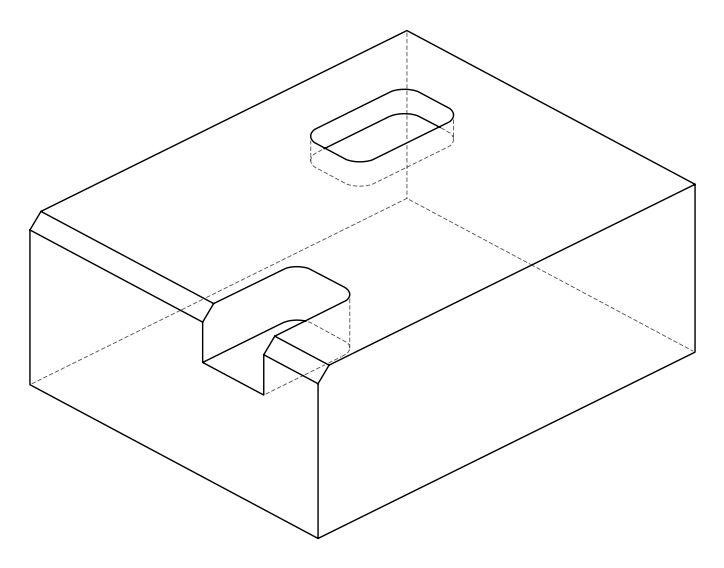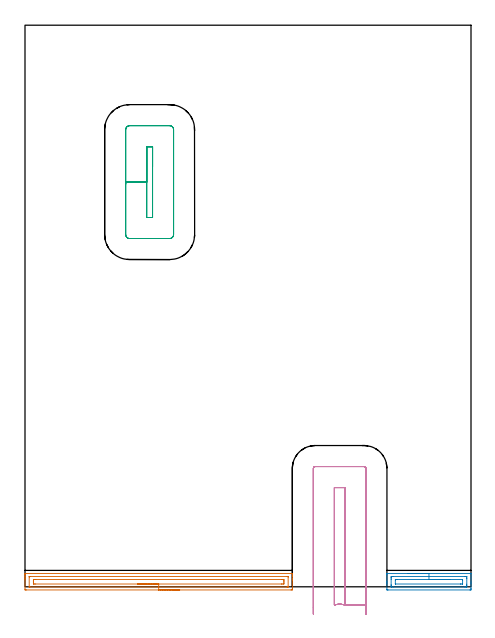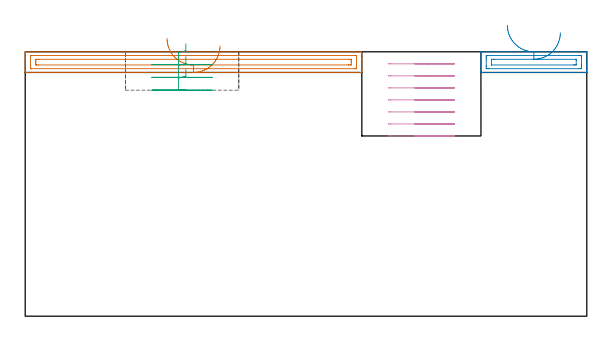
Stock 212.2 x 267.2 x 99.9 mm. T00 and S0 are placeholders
(PLAN: 4 operations, 1 tool changes, 10.6 min)
(1 AREA_MILL | FG_CHAMFER_SURFACE | UGT0205_001 | 3.27 min | 4018 mm3)
(2 AREA_MILL_1 | FG_CHAMFER_SURFACE_1 | UGT0205_001 | 1.17 min | 1368 mm3)
(3 MILL_RECTANGULAR_POCKET | POCKET_RECTANGULAR_STRAIGHT | UGT0201_094 | Follow Part, ap 5, ae 75% | 1.77 min | 43982 mm3)
(4 MILL_SLOT | SLOT_PARTIAL_RECTANGULAR | UGT0201_094 | Follow Part, ap 5, ae 75% | 4.39 min | 94260 mm3)
(TOOL UGT0205_001 | Chamfer Mill 20 x 3 x 45 deg. | D20 FL50 Z2)
(TOOL UGT0201_094 | End mill 20 mm | D20 FL38 Z4)
(OP 1 AREA_MILL)
G17 G21 G94 G90
T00 M6
G54
G17 G0 G90 X73.6 Y-1.5 S1061 M3
G43 Z109.9 H0
Z102.1
G94 G1 X73.562 Z101.228 F250.
X73.448 Z100.364
X73.259 Z99.512
X72.997 Z98.68
X72.663 Z97.874
X72.26 Z97.1
X71.792 Z96.364
X71.26 Z95.672
X70.671 Z95.029
X70.028 Z94.44
X69.336 Z93.908
X68.6 Z93.44
X67.826 Z93.037
X67.02 Z92.703
X66.188 Z92.441
X65.336 Z92.252
X64.472 Z92.138
X63.6 Z92.1
X0.618
X0.223 Y-1.497 Z92.102
X0.01 Y-1.492 Z92.105
X0. Y-1.109 Z92.488
Y3.277 Z96.871
Y3.818 Z97.414
Y4.154 Z97.75
Y4.695 Z98.291
Y5.031 Z98.626
Y5.705 Z99.304
Y6. Z99.599
X0.002 Y6.152 Z99.744
X0.01 Y6.298 Z99.888
X0.172 Y6.3 Z99.9
X127.028
X127.19 Y6.298 Z99.888
X127.198 Y6.152 Z99.744
X127.2 Y5.999 Z99.599
Y5.705 Z99.304
Y5.031 Z98.626
Y3.818 Z97.414
Y3.277 Z96.871
Y-0.838 Z92.759
X127.197 Y-1.109 Z92.488
X127.19 Y-1.492 Z92.105
X126.977 Y-1.497 Z92.102
X126.582 Y-1.5 Z92.1
X63.6
Y-0.086 Z93.514
X2.405 Y-0.085 Z93.515
X2.255 Y-0.084 Z93.516
X2.05 Y-0.079 Z93.521
X2.009 Y-0.077 Z93.523
X2.005 Y-0.048 Z93.552
X2.002 Y-0.016 Z93.584
X2. Y0.166 Z93.766
X2.001 Y4.684 Z98.284
X2.004 Y4.79 Z98.39
X2.01 Y4.86 Z98.46
X2.017 Y4.879 Z98.479
X2.034 Y4.881 Z98.481
X2.405 Y4.885 Z98.485
X2.553 Y4.886 Z98.486
X124.795 Y4.885 Z98.485
X124.945 Y4.884 Z98.484
X125.15 Y4.879 Z98.479
X125.191 Y4.877 Z98.477
X125.195 Y4.848 Z98.448
X125.198 Y4.816 Z98.416
X125.2 Y4.634 Z98.234
X125.199 Y0.116 Z93.716
X125.196 Y0.01 Z93.61
X125.19 Y-0.06 Z93.54
X125.183 Y-0.079 Z93.521
X125.166 Y-0.081 Z93.519
X124.795 Y-0.085 Z93.515
X124.647 Y-0.086 Z93.514
X63.6
Y1.328 Z94.928
X5.085 Y1.329 Z94.929
X4.386 Y1.332 Z94.932
X4.192 Y1.336 Z94.936
X4.01 Y1.341 Z94.941
X4.005 Y1.523 Z95.123
X4.001 Y1.71 Z95.31
X4. Y2.4 Z96.
Y2.588 Z96.188
X4.005 Y3.277 Z96.877
X4.007 Y3.458 Z97.058
X4.192 Y3.464 Z97.064
X4.888 Y3.47 Z97.07
X5.085 Y3.471 Z97.071
X122.115
X122.814 Y3.468 Z97.068
X123.008 Y3.464 Z97.064
X123.19 Y3.458 Z97.058
X123.195 Y3.277 Z96.877
X123.199 Y3.09 Z96.69
X123.2 Y2.4 Z96.
Y2.212 Z95.812
X123.195 Y1.523 Z95.123
X123.193 Y1.342 Z94.942
X123.008 Y1.336 Z94.936
X122.312 Y1.33 Z94.93
X122.115 Y1.329 Z94.929
X63.6 Y1.328 Z94.928
X62.728 Z94.967
X61.863 Z95.08
X61.012 Z95.269
X60.18 Z95.532
X59.374 Z95.865
X58.6 Z96.268
X57.864 Z96.737
X57.172 Z97.268
X56.529 Z97.857
X55.94 Z98.501
X55.408 Z99.193
X54.94 Z99.928
X54.537 Z100.702
X54.203 Z101.508
X53.941 Z102.34
X53.752 Z103.192
X53.638 Z104.057
X53.6 Z104.928
G0 Z109.9
M5
M2
(OP 2 AREA_MILL_1)
G17 G21 G94 G90
T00 M6
G54
G17 G0 G90 X182.2 Y6.3 S1061 M3
G43 Z109.9 H0
G94 G1 X182.238 Z109.028 F250.
X182.352 Z108.163
X182.541 Z107.312
X182.803 Z106.48
X183.137 Z105.674
X183.54 Z104.9
X184.008 Z104.164
X184.54 Z103.472
X185.129 Z102.829
X185.772 Z102.239
X186.464 Z101.708
X187.2 Z101.24
X187.974 Z100.837
X188.78 Z100.503
X189.612 Z100.241
X190.464 Z100.052
X191.328 Z99.938
X192.2 Z99.9
X212.131
X212.19 Y6.296 Z99.891
X212.2 Y6.177 Z99.775
Y2.262 Z95.861
Y1.523 Z95.116
Y-0.739 Z92.857
X212.196 Y-1.109 Z92.487
X212.191 Y-1.491 Z92.105
X212.077 Y-1.494 Z92.102
X211.688 Y-1.5 Z92.1
X172.712
X172.323 Y-1.494 Z92.102
X172.209 Y-1.491 Z92.105
X172.2 Y-1.109 Z92.487
Y1.523 Z95.116
Y2.262 Z95.861
Y2.4 Z95.998
Y5.909 Z99.507
X172.201 Y6.18 Z99.778
X172.21 Y6.296 Z99.891
X172.269 Y6.3 Z99.9
X192.2
Y4.886 Z98.486
X209.178
X209.916 Y4.883 Z98.483
X210.068 Y4.881 Z98.481
X210.19 Y4.875 Z98.475
X210.194 Y4.839 Z98.439
X210.198 Y4.752 Z98.352
X210.2 Y4.154 Z97.754
Y3.873 Z97.473
Y1.242 Z94.842
X210.199 Y0.646 Z94.246
X210.198 Y0.366 Z93.966
X210.19 Y0.084 Z93.684
X210.183 Y-0.079 Z93.521
X210.1 Y-0.081 Z93.519
X209.916 Y-0.084 Z93.516
X209.769 Y-0.085 Z93.515
X209.03 Y-0.086 Z93.514
X175.222
X174.484 Y-0.083 Z93.517
X174.332 Y-0.081 Z93.519
X174.21 Y-0.075 Z93.525
X174.206 Y-0.039 Z93.561
X174.202 Y0.048 Z93.648
X174.2 Y0.646 Z94.246
Y0.927 Z94.527
Y3.558 Z97.158
X174.201 Y4.154 Z97.754
X174.202 Y4.434 Z98.034
X174.21 Y4.717 Z98.317
X174.217 Y4.879 Z98.479
X174.3 Y4.881 Z98.481
X174.484 Y4.884 Z98.484
X174.632 Y4.885 Z98.485
X175.37 Y4.886 Z98.486
X192.2
Y3.472 Z97.072
X208.144 Y3.471 Z97.071
X208.171 Y3.469 Z97.069
X208.181 Y3.466 Z97.066
X208.19 Y3.441 Z97.041
X208.198 Y3.332 Z96.932
X208.2 Y3.277 Z96.877
Y3.222 Z96.822
Y1.523 Z95.123
X208.199 Y1.468 Z95.068
X208.195 Y1.413 Z95.013
X208.184 Y1.335 Z94.935
X208.144 Y1.333 Z94.933
X207.455 Y1.329 Z94.929
X207.259 Y1.328 Z94.928
X176.256 Y1.329 Z94.929
X176.229 Y1.331 Z94.931
X176.219 Y1.334 Z94.934
X176.21 Y1.359 Z94.959
X176.202 Y1.468 Z95.068
X176.2 Y1.523 Z95.123
Y1.578 Z95.178
Y3.277 Z96.877
X176.201 Y3.332 Z96.932
X176.205 Y3.387 Z96.987
X176.216 Y3.465 Z97.065
X176.256 Y3.467 Z97.067
X176.945 Y3.471 Z97.071
X177.141 Y3.472 Z97.072
X192.2
X193.072 Z97.11
X193.936 Z97.223
X194.788 Z97.412
X195.62 Z97.675
X196.426 Z98.008
X197.2 Z98.411
X197.936 Z98.88
X198.628 Z99.411
X199.271 Z100.
X199.86 Z100.644
X200.392 Z101.336
X200.86 Z102.072
X201.263 Y3.471 Z102.845
X201.597 Z103.651
X201.859 Z104.483
X202.048 Z105.335
X202.162 Z106.2
X202.2 Z107.071
G0 Z109.9
M5
M2
(OP 3 MILL_RECTANGULAR_POCKET)
G17 G21 G94 G90
T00 M6
G54
G17 G0 G90 X60.7 Y199.816 S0 M3
G43 Z109.9 H0
Z102.9
G94 G1 Y209.4 Z100.332 F250.
X57.9 Z99.582
Y192.55 Z95.067
Y175.7 F500.
X60.7
Y209.4
X57.9
Y192.55
X47.9
Y167.6
G3 X49.8 Y165.7 R1.9
G1 X68.8
G3 X70.7 Y167.6 R1.9
G1 Y217.5
G3 X68.8 Y219.4 R1.9
G1 X49.8
G3 X47.9 Y217.5 R1.9
G1 Y192.55
Y191.55
G0 X60.7 Y199.816 Z98.067
G1 Y209.4 Z95.499 F250.
X57.9 Z94.748
Y192.55 Z90.233
Y175.7 F500.
X60.7
Y209.4
X57.9
Y192.55
X47.9
Y167.6
G3 X49.8 Y165.7 R1.9
G1 X68.8
G3 X70.7 Y167.6 R1.9
G1 Y217.5
G3 X68.8 Y219.4 R1.9
G1 X49.8
G3 X47.9 Y217.5 R1.9
G1 Y192.55
Y191.55
G0 X60.7 Y199.816 Z93.233
G1 Y209.4 Z90.665 F250.
X57.9 Z89.915
Y192.55 Z85.4
Y175.7 F500.
X60.7
Y209.4
X57.9
Y192.55
X47.9
Y167.6
G3 X49.8 Y165.7 R1.9
G1 X68.8
G3 X70.7 Y167.6 R1.9
G1 Y217.5
G3 X68.8 Y219.4 R1.9
G1 X49.8
G3 X47.9 Y217.5 R1.9
G1 Y192.55
Y191.55
G0 Z109.9
M5
M2
(OP 4 MILL_SLOT)
G17 G21 G94 G90
T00 M6
G54
G17 G0 G90 X162.2 Y-13. S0 M3
G43 Z109.9 H0
Z95.357
G94 G1 Y-10. F250.
Y-8.609 F500.
X152.2
G3 X147.2 Y-8.609 R10.
G1 Y47.2
X152.2
Y-8.609
X162.2
Y56.3
G3 X161.3 Y57.2 R0.9
G1 X138.1
G3 X137.2 Y56.3 R0.9
G1 Y-10.
Y-13. F250.
G0 X162.2 Z90.814
G1 Y-10.
Y-8.609 F500.
X152.2
G3 X147.2 Y-8.609 R10.
G1 Y47.2
X152.2
Y-8.609
X162.2
Y56.3
G3 X161.3 Y57.2 R0.9
G1 X138.1
G3 X137.2 Y56.3 R0.9
G1 Y-10.
Y-13. F250.
G0 X162.2 Z86.271
G1 Y-10.
Y-8.609 F500.
X152.2
G3 X147.2 Y-8.609 R10.
G1 Y47.2
X152.2
Y-8.609
X162.2
Y56.3
G3 X161.3 Y57.2 R0.9
G1 X138.1
G3 X137.2 Y56.3 R0.9
G1 Y-10.
Y-13. F250.
G0 X162.2 Z81.729
G1 Y-10.
Y-8.609 F500.
X152.2
G3 X147.2 Y-8.609 R10.
G1 Y47.2
X152.2
Y-8.609
X162.2
Y56.3
G3 X161.3 Y57.2 R0.9
G1 X138.1
G3 X137.2 Y56.3 R0.9
G1 Y-10.
Y-13. F250.
G0 X162.2 Z77.186
G1 Y-10.
Y-8.609 F500.
X152.2
G3 X147.2 Y-8.609 R10.
G1 Y47.2
X152.2
Y-8.609
X162.2
Y56.3
G3 X161.3 Y57.2 R0.9
G1 X138.1
G3 X137.2 Y56.3 R0.9
G1 Y-10.
Y-13. F250.
G0 X162.2 Z72.643
G1 Y-10.
Y-8.609 F500.
X152.2
G3 X147.2 Y-8.609 R10.
G1 Y47.2
X152.2
Y-8.609
X162.2
Y56.3
G3 X161.3 Y57.2 R0.9
G1 X138.1
G3 X137.2 Y56.3 R0.9
G1 Y-10.
Y-13. F250.
G0 X162.2 Z68.1
G1 Y-10.
Y-8.609 F500.
X152.2
G3 X147.2 Y-8.609 R10.
G1 Y47.2
X152.2
Y-8.609
X162.2
Y56.3
G3 X161.3 Y57.2 R0.9
G1 X138.1
G3 X137.2 Y56.3 R0.9
G1 Y-10.
Y-13. F250.
G0 Z109.9
M5
M2
